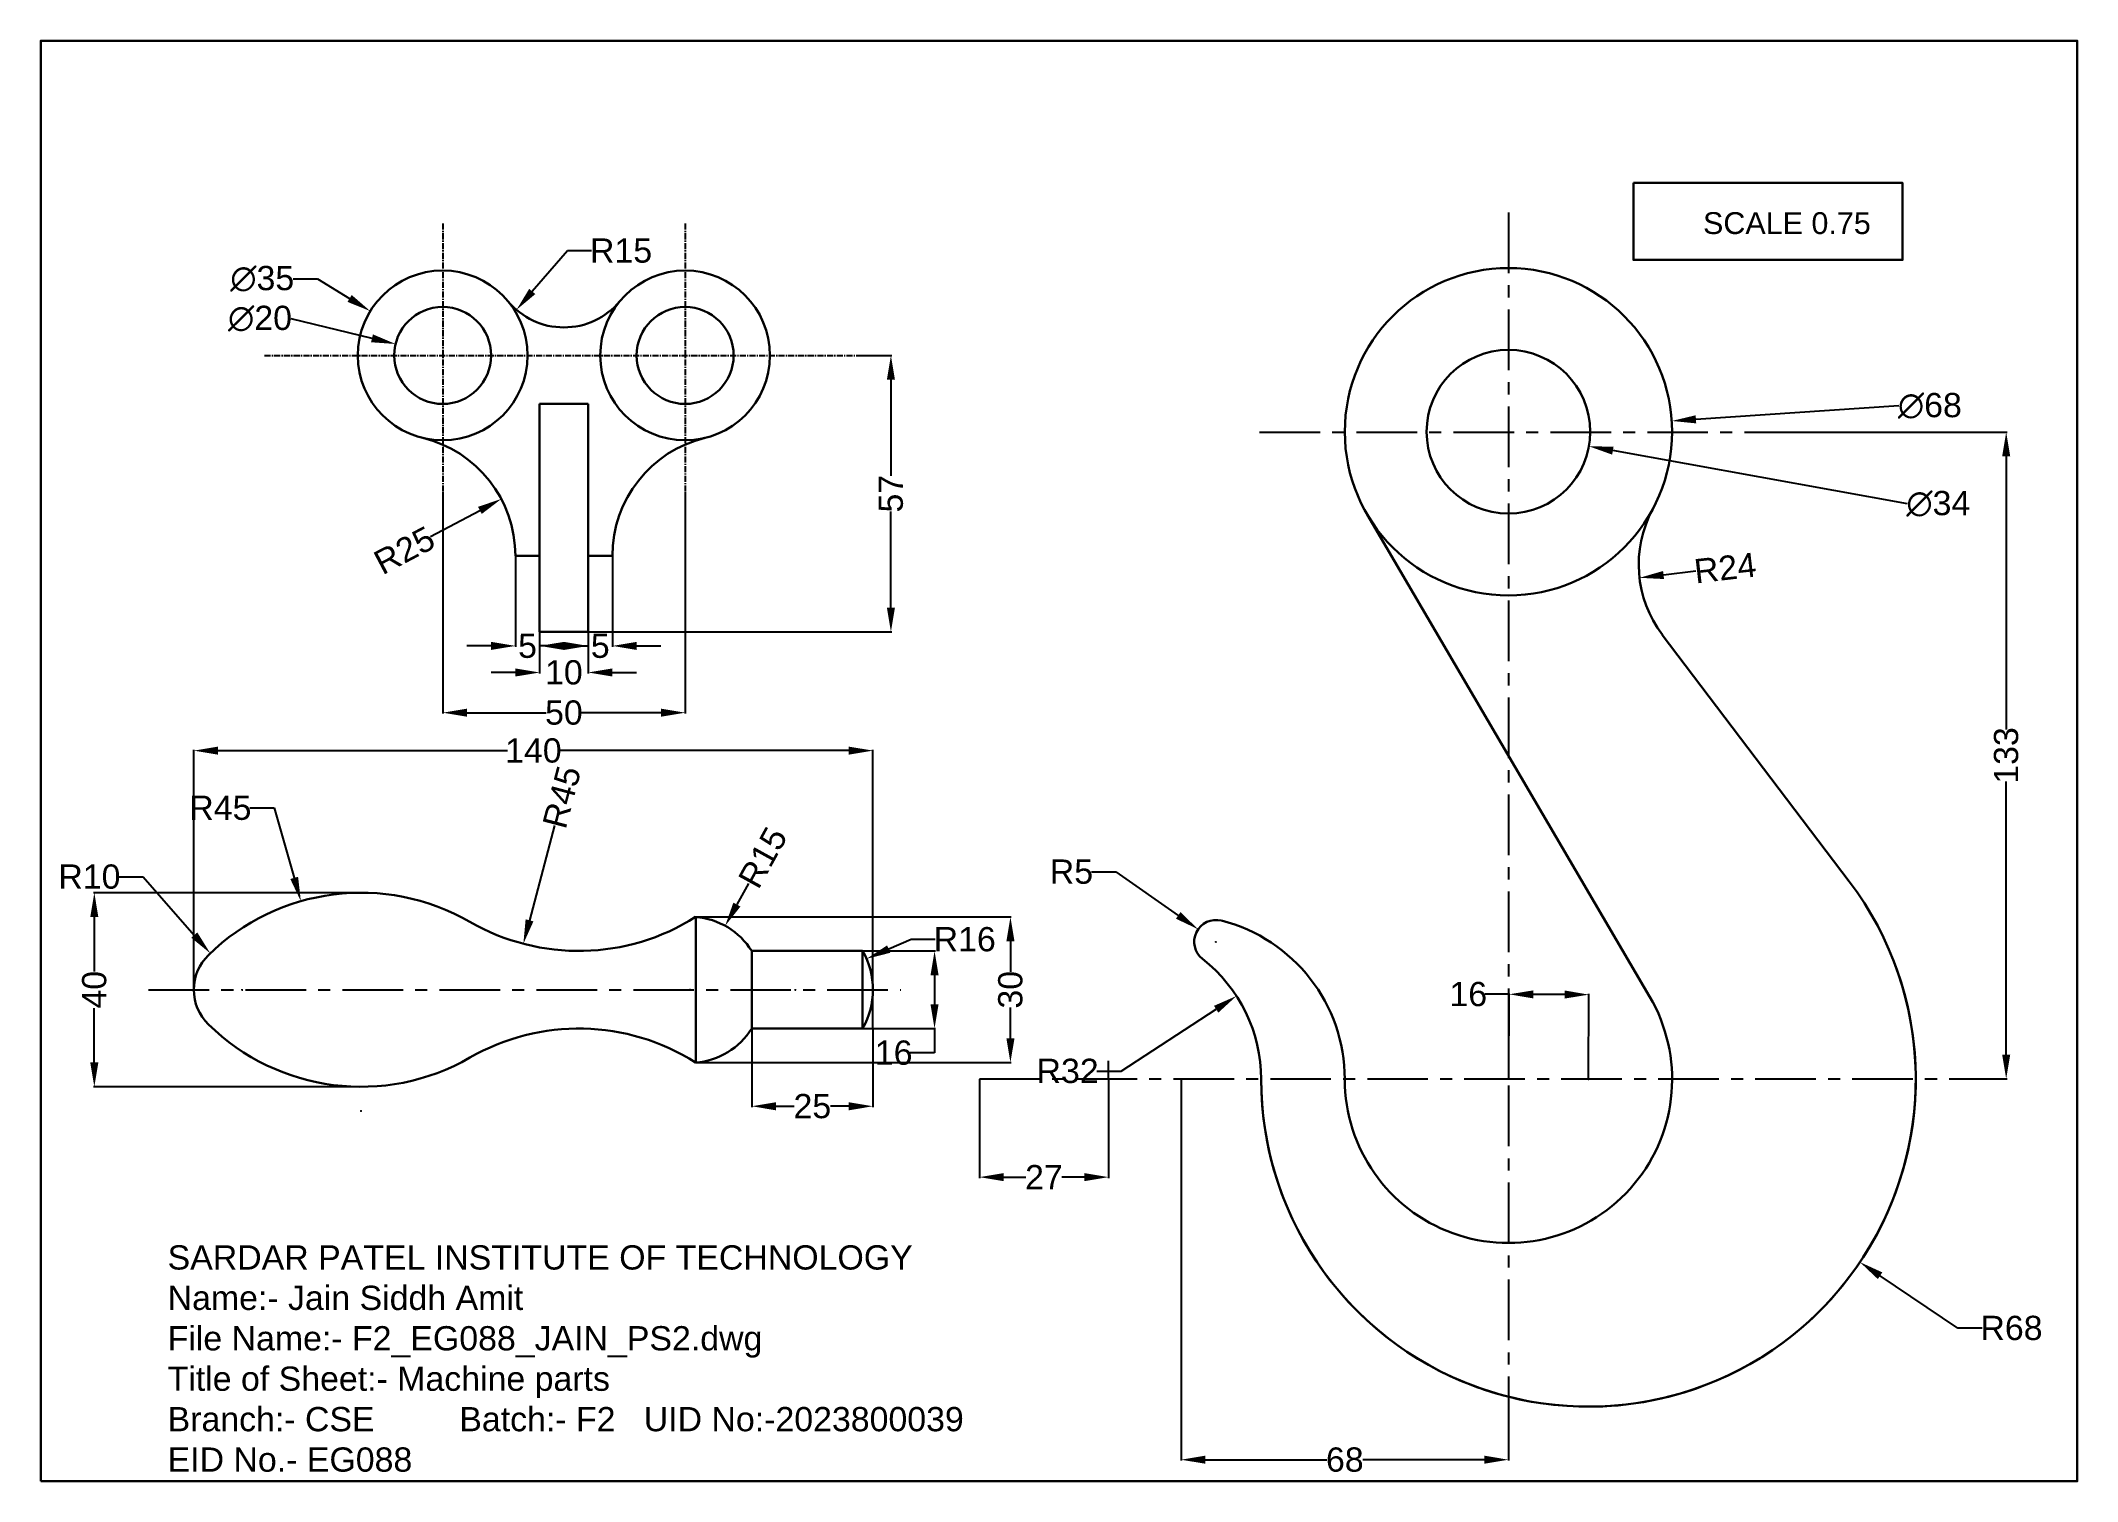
# Model space of a CAD drawing. Header units: millimetres. Extents: x 1 to 421, y 0 to 297.
import ezdxf

# ---------------------------------------------------------------- set-up
doc = ezdxf.new("R2010")
doc.units = ezdxf.units.MM
doc.header["$MEASUREMENT"] = 0
doc.header["$PDMODE"] = 35
doc.header["$PDSIZE"] = 3
doc.linetypes.add('CENTER', pattern=[2, 1.25, -0.25, 0.25, -0.25])
doc.layers.get('0').update_dxf_attribs({"lineweight": 30})
for name, color, linetype in [('CENTER', 2, 'CENTER'), ('DIMENSION', 4, 'Continuous'), ('DIMENSIONS', 4, 'Continuous'), ('Layer1', 3, 'CENTER'), ('TEXT', 7, 'Continuous')]:
    doc.layers.add(name, color=color, linetype=linetype)
doc.styles.get("Standard").update_dxf_attribs({"font": 'arial.ttf'})
doc.dimstyles.get("Standard").update_dxf_attribs({"dimtxt": 5, "dimasz": 5, "dimexe": 0.18, "dimexo": 0.0625, "dimgap": 0.09, "dimtad": 0, "dimtoh": 1, "dimdec": 0, "dimzin": 0, "dimdsep": 46, "dimtxsty": 'Standard', "dimcen": 0.09, "dimclrd": 256, "dimclre": 256, "dimadec": 0, "dimazin": 0, "dimtfac": 1, "dimtdec": 0, "dimtofl": 0, "dimtmove": 0, "dimatfit": 3, "dimfxl": 1, "dimtolj": 1, "dimtzin": 0, "dimlwd": -1, "dimarcsym": 0})

# ---------------------------------------------------------------- blocks, each defined once
blk = doc.blocks.new('*D5')
at = {"layer": 'Defpoints', "color": 0, "transparency": 16777216}
for p in [(239.2, 113.71), (242.89, 111.13)]:
    blk.add_point(p, dxfattribs=at)
at = {"layer": 'DIMENSIONS', "transparency": 16777216}
for p, q in [((217.22, 125.56), (222.22, 125.56)), ((222.22, 125.56), (235.1, 116.57))]:
    blk.add_line(p, q, dxfattribs=at)
at = {"layer": 'DIMENSIONS', "lineweight": -2, "transparency": 16777216}
for p, q in [((242.8, 111.13), (242.98, 111.13)), ((242.89, 111.04), (242.89, 111.22))]:
    blk.add_line(p, q, dxfattribs=at)
at = {"layer": 'DIMENSIONS', "transparency": 16777216}
blk.add_solid([(235.58, 117.25), (234.63, 115.89), (239.2, 113.71)], dxfattribs=at)
at = {"layer": 'DIMENSIONS', "color": 0, "transparency": 16777216, "insert": (213.08, 125.56), "char_height": 5, "attachment_point": 5}
blk.add_mtext('\\A1;R5', dxfattribs=at)
blk = doc.blocks.new('*D6')
at = {"layer": 'Defpoints', "color": 0, "transparency": 16777216}
for p in [(247.12, 99.95), (220.71, 82.78)]:
    blk.add_point(p, dxfattribs=at)
at = {"layer": 'DIMENSIONS', "transparency": 16777216}
for p, q in [((223.33, 84.48), (242.93, 97.22)), ((218.33, 84.48), (223.33, 84.48))]:
    blk.add_line(p, q, dxfattribs=at)
blk.add_solid([(242.48, 97.92), (243.38, 96.52), (247.12, 99.95)], dxfattribs=at)
at = {"layer": 'DIMENSIONS', "color": 0, "transparency": 16777216, "insert": (212.29, 84.48), "char_height": 5, "attachment_point": 5}
blk.add_mtext('\\A1;R32', dxfattribs=at)
blk = doc.blocks.new('*D7')
at = {"layer": 'Defpoints', "color": 0, "transparency": 16777216}
for p in [(336.89, 218.51), (269.54, 214.05)]:
    blk.add_point(p, dxfattribs=at)
at = {"layer": 'DIMENSIONS', "transparency": 16777216}
blk.add_line((383.72, 221.62), (341.88, 218.84), dxfattribs=at)
at = {"layer": 'DIMENSIONS', "lineweight": -2, "transparency": 16777216}
for p, q in [((303.12, 216.28), (303.3, 216.28)), ((303.21, 216.19), (303.21, 216.37))]:
    blk.add_line(p, q, dxfattribs=at)
at = {"layer": 'DIMENSIONS', "transparency": 16777216}
blk.add_solid([(341.82, 219.68), (341.93, 218.01), (336.89, 218.51)], dxfattribs=at)
at = {"layer": 'DIMENSIONS', "color": 0, "transparency": 16777216, "insert": (390.12, 221.62), "char_height": 5, "attachment_point": 5}
blk.add_mtext('\\A1;∅68', dxfattribs=at)
blk = doc.blocks.new('*D8')
at = {"layer": 'Defpoints', "color": 0, "transparency": 16777216}
for p in [(286.61, 219.28), (319.82, 213.28)]:
    blk.add_point(p, dxfattribs=at)
at = {"layer": 'DIMENSIONS', "lineweight": -2, "transparency": 16777216}
for p, q in [((303.12, 216.28), (303.3, 216.28)), ((303.21, 216.19), (303.21, 216.37))]:
    blk.add_line(p, q, dxfattribs=at)
at = {"layer": 'DIMENSIONS', "transparency": 16777216}
blk.add_line((385.48, 201.42), (324.74, 212.39), dxfattribs=at)
blk.add_solid([(324.89, 213.21), (324.59, 211.57), (319.82, 213.28)], dxfattribs=at)
at = {"layer": 'DIMENSIONS', "color": 0, "transparency": 16777216, "insert": (391.86, 201.42), "char_height": 5, "attachment_point": 5}
blk.add_mtext('\\A1;∅34', dxfattribs=at)
blk = doc.blocks.new('*D9')
at = {"layer": 'Defpoints', "color": 0, "transparency": 16777216}
for p in [(330.23, 186.17), (354.07, 188.92)]:
    blk.add_point(p, dxfattribs=at)
at = {"layer": 'DIMENSIONS', "transparency": 16777216}
blk.add_line((341.88, 187.52), (335.19, 186.74), dxfattribs=at)
blk.add_solid([(335.1, 187.57), (335.29, 185.92), (330.23, 186.17)], dxfattribs=at)
at = {"layer": 'DIMENSIONS', "color": 0, "transparency": 16777216, "insert": (347.9, 188.21), "char_height": 5, "attachment_point": 5, "rotation": 6.5734}
blk.add_mtext('\\A1;R24', dxfattribs=at)
blk = doc.blocks.new('*D10')
at = {"layer": 'Defpoints', "color": 0, "transparency": 16777216}
for p in [(235.71, 82.87), (303.21, 13.99), (235.71, 4.34)]:
    blk.add_point(p, dxfattribs=at)
at = {"layer": 'DIMENSIONS', "lineweight": -2, "transparency": 16777216}
for p, q in [((235.71, 82.81), (235.71, 4.16)), ((303.21, 13.92), (303.21, 4.16))]:
    blk.add_line(p, q, dxfattribs=at)
at = {"layer": 'DIMENSIONS', "transparency": 16777216}
for p, q in [((240.71, 4.34), (265.77, 4.34)), ((298.21, 4.34), (273.15, 4.34))]:
    blk.add_line(p, q, dxfattribs=at)
for points in [[(240.71, 5.18), (240.71, 3.51), (235.71, 4.34)], [(298.21, 5.18), (298.21, 3.51), (303.21, 4.34)]]:
    blk.add_solid(points, dxfattribs=at)
at = {"layer": 'DIMENSIONS', "color": 0, "transparency": 16777216, "insert": (269.46, 4.34), "char_height": 5, "attachment_point": 5}
blk.add_mtext('\\A1;68', dxfattribs=at)
blk = doc.blocks.new('*D11')
at = {"layer": 'Defpoints', "color": 0, "transparency": 16777216}
for p in [(353.96, 216.21), (405.86, 216.21), (394.7, 82.87)]:
    blk.add_point(p, dxfattribs=at)
at = {"layer": 'DIMENSIONS', "lineweight": -2, "transparency": 16777216}
for p, q in [((354.02, 216.21), (406.04, 216.21)), ((394.77, 82.87), (406.04, 82.87))]:
    blk.add_line(p, q, dxfattribs=at)
at = {"layer": 'DIMENSIONS', "transparency": 16777216}
for p, q in [((405.86, 211.21), (405.86, 154.92)), ((405.86, 87.87), (405.86, 144.16))]:
    blk.add_line(p, q, dxfattribs=at)
for points in [[(405.03, 211.21), (406.69, 211.21), (405.86, 216.21)], [(405.03, 87.87), (406.69, 87.87), (405.86, 82.87)]]:
    blk.add_solid(points, dxfattribs=at)
at = {"layer": 'DIMENSIONS', "color": 0, "transparency": 16777216, "insert": (405.86, 149.54), "char_height": 5, "attachment_point": 5, "rotation": 90}
blk.add_mtext('\\A1;133', dxfattribs=at)
blk = doc.blocks.new('*D1')
at = {"layer": 'Defpoints', "color": 0, "transparency": 16777216}
for p in [(303.35, 100.3), (303.28, 82.78), (319.71, 82.71)]:
    blk.add_point(p, dxfattribs=at)
at = {"layer": 'DIMENSIONS', "transparency": 16777216}
for p, q in [((303.35, 100.3), (298.35, 100.32)), ((314.78, 100.25), (308.35, 100.28))]:
    blk.add_line(p, q, dxfattribs=at)
at = {"layer": 'DIMENSIONS', "lineweight": -2, "transparency": 16777216}
for p, q in [((303.28, 82.84), (303.35, 100.48)), ((319.71, 82.77), (319.78, 100.41))]:
    blk.add_line(p, q, dxfattribs=at)
at = {"layer": 'DIMENSIONS', "transparency": 16777216}
for points in [[(308.35, 101.11), (308.35, 99.45), (303.35, 100.3)], [(314.79, 101.09), (314.78, 99.42), (319.78, 100.23)]]:
    blk.add_solid(points, dxfattribs=at)
at = {"layer": 'DIMENSIONS', "color": 0, "transparency": 16777216, "insert": (294.92, 100.32), "char_height": 5, "attachment_point": 5}
blk.add_mtext('\\A1;16', dxfattribs=at)
blk = doc.blocks.new('*D12')
at = {"layer": 'Defpoints', "color": 0, "transparency": 16777216}
for p in [(194.11, 82.87), (220.71, 82.87), (194.11, 62.6)]:
    blk.add_point(p, dxfattribs=at)
at = {"layer": 'DIMENSION', "lineweight": -2, "transparency": 16777216}
for p, q in [((194.11, 82.81), (194.11, 62.42)), ((220.71, 82.81), (220.71, 62.42))]:
    blk.add_line(p, q, dxfattribs=at)
at = {"layer": 'DIMENSION', "transparency": 16777216}
for p, q in [((199.11, 62.6), (203.7, 62.6)), ((215.71, 62.6), (211.13, 62.6))]:
    blk.add_line(p, q, dxfattribs=at)
for points in [[(199.11, 63.44), (199.11, 61.77), (194.11, 62.6)], [(215.71, 63.44), (215.71, 61.77), (220.71, 62.6)]]:
    blk.add_solid(points, dxfattribs=at)
at = {"layer": 'DIMENSION', "color": 0, "transparency": 16777216, "insert": (207.41, 62.6), "char_height": 5, "attachment_point": 5}
blk.add_mtext('\\A1;27', dxfattribs=at)
blk = doc.blocks.new('*D13')
at = {"layer": 'Defpoints', "color": 0, "transparency": 16777216}
for p in [(319.71, 82.78), (375.7, 45.07)]:
    blk.add_point(p, dxfattribs=at)
at = {"layer": 'DIMENSION', "lineweight": -2, "transparency": 16777216}
for p, q in [((319.62, 82.78), (319.8, 82.78)), ((319.71, 82.69), (319.71, 82.87))]:
    blk.add_line(p, q, dxfattribs=at)
at = {"layer": 'DIMENSION', "transparency": 16777216}
for p, q in [((395.88, 31.48), (379.85, 42.28)), ((400.88, 31.48), (395.88, 31.48))]:
    blk.add_line(p, q, dxfattribs=at)
blk.add_solid([(380.31, 42.97), (379.38, 41.59), (375.7, 45.07)], dxfattribs=at)
at = {"layer": 'DIMENSION', "color": 0, "transparency": 16777216, "insert": (406.95, 31.48), "char_height": 5, "attachment_point": 5}
blk.add_mtext('\\A1;R68', dxfattribs=at)
blk = doc.blocks.new('*D14')
at = {"layer": 'Defpoints', "color": 0, "transparency": 16777216}
for p in [(54.17, 119.49), (66.58, 76.24)]:
    blk.add_point(p, dxfattribs=at)
at = {"layer": 'DIMENSION', "transparency": 16777216}
for p, q in [((43.64, 138.73), (48.64, 138.73)), ((48.64, 138.73), (52.79, 124.3))]:
    blk.add_line(p, q, dxfattribs=at)
at = {"layer": 'DIMENSION', "lineweight": -2, "transparency": 16777216}
for p, q in [((66.49, 76.24), (66.67, 76.24)), ((66.58, 76.15), (66.58, 76.33))]:
    blk.add_line(p, q, dxfattribs=at)
at = {"layer": 'DIMENSION', "transparency": 16777216}
blk.add_solid([(53.59, 124.53), (51.99, 124.07), (54.17, 119.49)], dxfattribs=at)
at = {"layer": 'DIMENSION', "color": 0, "transparency": 16777216, "insert": (37.56, 138.73), "char_height": 5, "attachment_point": 5}
blk.add_mtext('\\A1;R45', dxfattribs=at)
blk = doc.blocks.new('*D15')
at = {"layer": 'Defpoints', "color": 0, "transparency": 16777216}
for p in [(66.58, 121.24), (11.57, 81.24), (66.58, 81.24)]:
    blk.add_point(p, dxfattribs=at)
at = {"layer": 'DIMENSION', "lineweight": -2, "transparency": 16777216}
for p, q in [((66.52, 121.24), (11.39, 121.24)), ((66.52, 81.24), (11.39, 81.24))]:
    blk.add_line(p, q, dxfattribs=at)
at = {"layer": 'DIMENSION', "transparency": 16777216}
for p, q in [((11.57, 116.24), (11.57, 105)), ((11.57, 86.24), (11.57, 97.47))]:
    blk.add_line(p, q, dxfattribs=at)
for points in [[(10.73, 116.24), (12.4, 116.24), (11.57, 121.24)], [(10.73, 86.24), (12.4, 86.24), (11.57, 81.24)]]:
    blk.add_solid(points, dxfattribs=at)
at = {"layer": 'DIMENSION', "color": 0, "transparency": 16777216, "insert": (11.57, 101.24), "char_height": 5, "attachment_point": 5, "rotation": 90}
blk.add_mtext('\\A1;40', dxfattribs=at)
blk = doc.blocks.new('*D16')
at = {"layer": 'Defpoints', "color": 0, "transparency": 16777216}
for p in [(111.48, 154.24), (100.05, 110.71)]:
    blk.add_point(p, dxfattribs=at)
at = {"layer": 'DIMENSION', "transparency": 16777216}
blk.add_line((106.45, 135.07), (101.32, 115.55), dxfattribs=at)
blk.add_solid([(100.52, 115.76), (102.13, 115.34), (100.05, 110.71)], dxfattribs=at)
at = {"layer": 'DIMENSION', "color": 0, "transparency": 16777216, "insert": (107.99, 140.95), "char_height": 5, "attachment_point": 5, "rotation": 75.2898}
blk.add_mtext('\\A1;R45', dxfattribs=at)
blk = doc.blocks.new('*D17')
at = {"layer": 'Defpoints', "color": 0, "transparency": 16777216}
for p in [(170.82, 107.62), (156.15, 101.24)]:
    blk.add_point(p, dxfattribs=at)
at = {"layer": 'DIMENSION', "transparency": 16777216}
for p, q in [((180.01, 111.63), (175.4, 109.62)), ((185.01, 111.63), (180.01, 111.63))]:
    blk.add_line(p, q, dxfattribs=at)
at = {"layer": 'DIMENSION', "lineweight": -2, "transparency": 16777216}
for p, q in [((156.06, 101.24), (156.24, 101.24)), ((156.15, 101.15), (156.15, 101.33))]:
    blk.add_line(p, q, dxfattribs=at)
at = {"layer": 'DIMENSION', "transparency": 16777216}
blk.add_solid([(175.07, 110.38), (175.73, 108.86), (170.82, 107.62)], dxfattribs=at)
at = {"layer": 'DIMENSION', "color": 0, "transparency": 16777216, "insert": (191.07, 111.63), "char_height": 5, "attachment_point": 5}
blk.add_mtext('\\A1;R16', dxfattribs=at)
blk = doc.blocks.new('*D18')
at = {"layer": 'Defpoints', "color": 0, "transparency": 16777216}
for p in [(170, 109.24), (170, 93.24), (184.85, 93.24)]:
    blk.add_point(p, dxfattribs=at)
at = {"layer": 'DIMENSION', "lineweight": -2, "transparency": 16777216}
for p, q in [((170.07, 109.24), (185.03, 109.24)), ((170.07, 93.24), (185.03, 93.24))]:
    blk.add_line(p, q, dxfattribs=at)
at = {"layer": 'DIMENSION', "transparency": 16777216}
for p, q in [((184.85, 104.24), (184.85, 98.24)), ((184.85, 93.24), (184.85, 88.24)), ((184.85, 88.24), (179.85, 88.24))]:
    blk.add_line(p, q, dxfattribs=at)
for points in [[(184.02, 104.24), (185.68, 104.24), (184.85, 109.24)], [(184.02, 98.24), (185.68, 98.24), (184.85, 93.24)]]:
    blk.add_solid(points, dxfattribs=at)
at = {"layer": 'DIMENSION', "color": 0, "transparency": 16777216, "insert": (176.42, 88.24), "char_height": 5, "attachment_point": 5}
blk.add_mtext('\\A1;16', dxfattribs=at)
blk = doc.blocks.new('*D19')
at = {"layer": 'Defpoints', "color": 0, "transparency": 16777216}
for p in [(135.59, 116.24), (135.59, 86.24), (200.5, 86.24)]:
    blk.add_point(p, dxfattribs=at)
at = {"layer": 'DIMENSION', "lineweight": -2, "transparency": 16777216}
for p, q in [((135.65, 116.24), (200.68, 116.24)), ((135.65, 86.24), (200.68, 86.24))]:
    blk.add_line(p, q, dxfattribs=at)
at = {"layer": 'DIMENSION', "transparency": 16777216}
for p, q in [((200.5, 111.24), (200.5, 104.9)), ((200.5, 91.24), (200.5, 97.58))]:
    blk.add_line(p, q, dxfattribs=at)
for points in [[(199.67, 111.24), (201.34, 111.24), (200.5, 116.24)], [(199.67, 91.24), (201.34, 91.24), (200.5, 86.24)]]:
    blk.add_solid(points, dxfattribs=at)
at = {"layer": 'DIMENSION', "color": 0, "transparency": 16777216, "insert": (200.5, 101.24), "char_height": 5, "attachment_point": 5, "rotation": 90}
blk.add_mtext('\\A1;30', dxfattribs=at)
blk = doc.blocks.new('*D20')
at = {"layer": 'Defpoints', "color": 0, "transparency": 16777216}
for p in [(141.67, 114.42), (134.43, 101.28)]:
    blk.add_point(p, dxfattribs=at)
at = {"layer": 'DIMENSION', "transparency": 16777216}
blk.add_line((146.5, 123.17), (144.09, 118.8), dxfattribs=at)
at = {"layer": 'DIMENSION', "lineweight": -2, "transparency": 16777216}
for p, q in [((134.34, 101.28), (134.52, 101.28)), ((134.43, 101.19), (134.43, 101.37))]:
    blk.add_line(p, q, dxfattribs=at)
at = {"layer": 'DIMENSION', "transparency": 16777216}
blk.add_solid([(143.36, 119.2), (144.82, 118.39), (141.67, 114.42)], dxfattribs=at)
at = {"layer": 'DIMENSION', "color": 0, "transparency": 16777216, "insert": (149.44, 128.5), "char_height": 5, "attachment_point": 5, "rotation": 61.121}
blk.add_mtext('\\A1;R15', dxfattribs=at)
blk = doc.blocks.new('*D21')
at = {"layer": 'Defpoints', "color": 0, "transparency": 16777216}
for p in [(172.15, 150.54), (32.09, 101.24), (172.15, 101.24)]:
    blk.add_point(p, dxfattribs=at)
at = {"layer": 'DIMENSION', "lineweight": -2, "transparency": 16777216}
for p, q in [((32.09, 101.3), (32.09, 150.72)), ((172.15, 101.3), (172.15, 150.72))]:
    blk.add_line(p, q, dxfattribs=at)
at = {"layer": 'DIMENSION', "transparency": 16777216}
for p, q in [((37.09, 150.54), (96.75, 150.54)), ((167.15, 150.54), (107.49, 150.54))]:
    blk.add_line(p, q, dxfattribs=at)
for points in [[(37.09, 151.37), (37.09, 149.71), (32.09, 150.54)], [(167.15, 151.37), (167.15, 149.71), (172.15, 150.54)]]:
    blk.add_solid(points, dxfattribs=at)
at = {"layer": 'DIMENSION', "color": 0, "transparency": 16777216, "insert": (102.12, 150.54), "char_height": 5, "attachment_point": 5}
blk.add_mtext('\\A1;140', dxfattribs=at)
blk = doc.blocks.new('*D22')
at = {"layer": 'Defpoints', "color": 0, "transparency": 16777216}
for p in [(147.15, 93.24), (172.15, 93.24), (172.15, 77.22)]:
    blk.add_point(p, dxfattribs=at)
at = {"layer": 'DIMENSION', "lineweight": -2, "transparency": 16777216}
for p, q in [((147.15, 93.18), (147.15, 77.04)), ((172.15, 93.18), (172.15, 77.04))]:
    blk.add_line(p, q, dxfattribs=at)
at = {"layer": 'DIMENSION', "transparency": 16777216}
for p, q in [((152.15, 77.22), (155.91, 77.22)), ((167.15, 77.22), (163.38, 77.22))]:
    blk.add_line(p, q, dxfattribs=at)
for points in [[(152.15, 78.05), (152.15, 76.38), (147.15, 77.22)], [(167.15, 78.05), (167.15, 76.38), (172.15, 77.22)]]:
    blk.add_solid(points, dxfattribs=at)
at = {"layer": 'DIMENSION', "color": 0, "transparency": 16777216, "insert": (159.65, 77.22), "char_height": 5, "attachment_point": 5}
blk.add_mtext('\\A1;25', dxfattribs=at)
blk = doc.blocks.new('*D24')
at = {"layer": 'Defpoints', "color": 0, "transparency": 16777216}
for p in [(35.49, 108.75), (42.09, 101.24)]:
    blk.add_point(p, dxfattribs=at)
at = {"layer": 'DIMENSION', "transparency": 16777216}
for p, q in [((16.61, 124.54), (21.61, 124.54)), ((21.61, 124.54), (32.19, 112.51))]:
    blk.add_line(p, q, dxfattribs=at)
at = {"layer": 'DIMENSION', "lineweight": -2, "transparency": 16777216}
for p, q in [((42, 101.24), (42.18, 101.24)), ((42.09, 101.15), (42.09, 101.33))]:
    blk.add_line(p, q, dxfattribs=at)
blk.add_arc((42.09, 101.24), 10, 130.2706, 134.0572, dxfattribs=at)
at = {"layer": 'DIMENSION', "transparency": 16777216}
blk.add_solid([(32.81, 113.06), (31.56, 111.96), (35.49, 108.75)], dxfattribs=at)
at = {"layer": 'DIMENSION', "color": 0, "transparency": 16777216, "insert": (10.56, 124.54), "char_height": 5, "attachment_point": 5}
blk.add_mtext('\\A1;R10', dxfattribs=at)
blk = doc.blocks.new('*D26')
at = {"layer": 'Defpoints', "color": 0, "transparency": 16777216}
for p in [(68.48, 241.16), (98.34, 222.89)]:
    blk.add_point(p, dxfattribs=at)
at = {"layer": 'DIMENSION', "transparency": 16777216}
for p, q in [((52.61, 247.81), (57.61, 247.81)), ((57.61, 247.81), (64.22, 243.77))]:
    blk.add_line(p, q, dxfattribs=at)
at = {"layer": 'DIMENSION', "lineweight": -2, "transparency": 16777216}
for p, q in [((83.32, 232.02), (83.5, 232.02)), ((83.41, 231.93), (83.41, 232.11))]:
    blk.add_line(p, q, dxfattribs=at)
at = {"layer": 'DIMENSION', "transparency": 16777216}
blk.add_solid([(64.65, 244.48), (63.78, 243.06), (68.48, 241.16)], dxfattribs=at)
at = {"layer": 'DIMENSION', "color": 0, "transparency": 16777216, "insert": (46.2, 247.81), "char_height": 5, "attachment_point": 5}
blk.add_mtext('\\A1;∅35', dxfattribs=at)
blk = doc.blocks.new('*D27')
at = {"layer": 'Defpoints', "color": 0, "transparency": 16777216}
for p in [(73.69, 234.38), (93.13, 229.67)]:
    blk.add_point(p, dxfattribs=at)
at = {"layer": 'DIMENSION', "transparency": 16777216}
blk.add_line((52.13, 239.6), (68.83, 235.55), dxfattribs=at)
at = {"layer": 'DIMENSION', "lineweight": -2, "transparency": 16777216}
for p, q in [((83.32, 232.02), (83.5, 232.02)), ((83.41, 231.93), (83.41, 232.11))]:
    blk.add_line(p, q, dxfattribs=at)
at = {"layer": 'DIMENSION', "transparency": 16777216}
blk.add_solid([(69.03, 236.36), (68.63, 234.74), (73.69, 234.38)], dxfattribs=at)
at = {"layer": 'DIMENSION', "color": 0, "transparency": 16777216, "insert": (45.74, 239.6), "char_height": 5, "attachment_point": 5}
blk.add_mtext('\\A1;∅20', dxfattribs=at)
blk = doc.blocks.new('*D28')
at = {"layer": 'Defpoints', "color": 0, "transparency": 16777216}
for p in [(108.41, 252.79), (98.63, 241.42)]:
    blk.add_point(p, dxfattribs=at)
at = {"layer": 'DIMENSION', "transparency": 16777216}
for p, q in [((109.12, 253.61), (101.89, 245.21)), ((114.12, 253.61), (109.12, 253.61))]:
    blk.add_line(p, q, dxfattribs=at)
blk.add_solid([(101.26, 245.75), (102.52, 244.67), (98.63, 241.42)], dxfattribs=at)
at = {"layer": 'DIMENSION', "color": 0, "transparency": 16777216, "insert": (120.2, 253.61), "char_height": 5, "attachment_point": 5}
blk.add_mtext('\\A1;R15', dxfattribs=at)
blk = doc.blocks.new('*D29')
at = {"layer": 'Defpoints', "color": 0, "transparency": 16777216}
for p in [(169.19, 232.02), (113.41, 175.02), (175.85, 175.02)]:
    blk.add_point(p, dxfattribs=at)
at = {"layer": 'DIMENSION', "lineweight": -2, "transparency": 16777216}
for p, q in [((169.25, 232.02), (176.03, 232.02)), ((113.47, 175.02), (176.03, 175.02))]:
    blk.add_line(p, q, dxfattribs=at)
at = {"layer": 'DIMENSION', "transparency": 16777216}
for p, q in [((175.85, 227.02), (175.85, 207.19)), ((175.85, 180.02), (175.85, 199.85))]:
    blk.add_line(p, q, dxfattribs=at)
for points in [[(175.02, 227.02), (176.69, 227.02), (175.85, 232.02)], [(175.02, 180.02), (176.69, 180.02), (175.85, 175.02)]]:
    blk.add_solid(points, dxfattribs=at)
at = {"layer": 'DIMENSION', "color": 0, "transparency": 16777216, "insert": (175.85, 203.52), "char_height": 5, "attachment_point": 5, "rotation": 90}
blk.add_mtext('\\A1;57', dxfattribs=at)
blk = doc.blocks.new('*D30')
at = {"layer": 'Defpoints', "color": 0, "transparency": 16777216}
for p in [(95.5, 202.42), (73.41, 190.72)]:
    blk.add_point(p, dxfattribs=at)
at = {"layer": 'DIMENSION', "transparency": 16777216}
blk.add_line((80.89, 194.68), (91.08, 200.08), dxfattribs=at)
blk.add_solid([(90.69, 200.81), (91.47, 199.34), (95.5, 202.42)], dxfattribs=at)
at = {"layer": 'DIMENSION', "color": 0, "transparency": 16777216, "insert": (75.51, 191.83), "char_height": 5, "attachment_point": 5, "rotation": 27.9092}
blk.add_mtext('\\A1;R25', dxfattribs=at)
blk = doc.blocks.new('*D31')
at = {"layer": 'Defpoints', "color": 0, "transparency": 16777216}
for p in [(83.41, 203.91), (133.41, 203.91), (83.41, 158.36)]:
    blk.add_point(p, dxfattribs=at)
at = {"layer": 'DIMENSION', "lineweight": -2, "transparency": 16777216}
for p, q in [((83.41, 203.85), (83.41, 158.18)), ((133.41, 203.85), (133.41, 158.18))]:
    blk.add_line(p, q, dxfattribs=at)
at = {"layer": 'DIMENSION', "transparency": 16777216}
for p, q in [((88.41, 158.36), (104.75, 158.36)), ((128.41, 158.36), (112.07, 158.36))]:
    blk.add_line(p, q, dxfattribs=at)
for points in [[(88.41, 159.19), (88.41, 157.53), (83.41, 158.36)], [(128.41, 159.19), (128.41, 157.53), (133.41, 158.36)]]:
    blk.add_solid(points, dxfattribs=at)
at = {"layer": 'DIMENSION', "color": 0, "transparency": 16777216, "insert": (108.41, 158.36), "char_height": 5, "attachment_point": 5}
blk.add_mtext('\\A1;50', dxfattribs=at)
blk = doc.blocks.new('*D32')
at = {"layer": 'Defpoints', "color": 0, "transparency": 16777216}
for p in [(118.41, 190.72), (113.41, 175.02), (113.41, 172.13)]:
    blk.add_point(p, dxfattribs=at)
at = {"layer": 'DIMENSION', "lineweight": -2, "transparency": 16777216}
for p, q in [((118.41, 190.65), (118.41, 171.95)), ((113.41, 174.96), (113.41, 171.95))]:
    blk.add_line(p, q, dxfattribs=at)
at = {"layer": 'DIMENSION', "transparency": 16777216}
for p, q in [((108.41, 172.13), (103.41, 172.13)), ((123.41, 172.13), (128.41, 172.13))]:
    blk.add_line(p, q, dxfattribs=at)
for points in [[(108.41, 172.96), (108.41, 171.3), (113.41, 172.13)], [(123.41, 172.96), (123.41, 171.3), (118.41, 172.13)]]:
    blk.add_solid(points, dxfattribs=at)
at = {"layer": 'DIMENSION', "color": 0, "transparency": 16777216, "insert": (115.91, 172.13), "char_height": 5, "attachment_point": 5}
blk.add_mtext('\\A1;5', dxfattribs=at)
blk = doc.blocks.new('*D33')
at = {"layer": 'Defpoints', "color": 0, "transparency": 16777216}
for p in [(98.41, 190.72), (103.41, 175.02), (98.41, 172.13)]:
    blk.add_point(p, dxfattribs=at)
at = {"layer": 'DIMENSION', "lineweight": -2, "transparency": 16777216}
for p, q in [((98.41, 190.65), (98.41, 171.95)), ((103.41, 174.96), (103.41, 171.95))]:
    blk.add_line(p, q, dxfattribs=at)
at = {"layer": 'DIMENSION', "transparency": 16777216}
for p, q in [((93.41, 172.13), (88.41, 172.13)), ((108.41, 172.13), (113.41, 172.13))]:
    blk.add_line(p, q, dxfattribs=at)
for points in [[(93.41, 172.96), (93.41, 171.3), (98.41, 172.13)], [(108.41, 172.96), (108.41, 171.3), (103.41, 172.13)]]:
    blk.add_solid(points, dxfattribs=at)
at = {"layer": 'DIMENSION', "color": 0, "transparency": 16777216, "insert": (100.91, 172.13), "char_height": 5, "attachment_point": 5}
blk.add_mtext('\\A1;5', dxfattribs=at)
blk = doc.blocks.new('*D34')
at = {"layer": 'Defpoints', "color": 0, "transparency": 16777216}
for p in [(103.41, 175.02), (113.41, 175.02), (103.41, 166.65)]:
    blk.add_point(p, dxfattribs=at)
at = {"layer": 'DIMENSION', "lineweight": -2, "transparency": 16777216}
for p, q in [((103.41, 174.96), (103.41, 166.47)), ((113.41, 174.96), (113.41, 166.47))]:
    blk.add_line(p, q, dxfattribs=at)
at = {"layer": 'DIMENSION', "transparency": 16777216}
for p, q in [((98.41, 166.65), (93.41, 166.65)), ((118.41, 166.65), (123.41, 166.65))]:
    blk.add_line(p, q, dxfattribs=at)
for points in [[(98.41, 167.48), (98.41, 165.82), (103.41, 166.65)], [(118.41, 167.48), (118.41, 165.82), (113.41, 166.65)]]:
    blk.add_solid(points, dxfattribs=at)
at = {"layer": 'DIMENSION', "color": 0, "transparency": 16777216, "insert": (108.41, 166.65), "char_height": 5, "attachment_point": 5}
blk.add_mtext('\\A1;10', dxfattribs=at)

msp = doc.modelspace()

# ---------------------------------------------------------------- linework, layer by layer
for p, q in [((113.41, 222.02), (103.41, 222.02)), ((103.41, 222.02), (103.41, 175.02)), ((113.41, 175.02), (113.41, 222.02)), ((332.33, 99.84), (274.09, 199.21)), ((98.41, 190.72), (103.41, 190.72)), ((118.41, 190.72), (113.41, 190.72)), ((108.41, 175.02), (103.41, 175.02)), ((113.41, 175.02), (108.41, 175.02)), ((373.5, 123.56), (334.94, 174.42)), ((135.59, 116.24), (135.59, 86.24)), ((147.15, 100.89), (147.15, 109.24)), ((147.15, 109.24), (170, 109.24)), ((170, 109.24), (170, 93.24)), ((147.15, 100.89), (147.15, 93.24)), ((147.15, 93.24), (170, 93.24))]:
    msp.add_line(p, q)
for points in [[(0.52, -0.1), (420.52, -0.1), (420.52, 296.9), (0.52, 296.9)], [(328.97, 267.6), (384.49, 267.6), (384.49, 251.71), (328.97, 251.71)]]:
    msp.add_lwpolyline(points, close=True)
for centre, radius in [((83.41, 232.02), 17.5), ((133.41, 232.02), 17.5), ((303.21, 216.28), 33.75), ((83.41, 232.02), 10), ((133.41, 232.02), 10), ((303.21, 216.28), 16.88)]:
    msp.add_circle(centre, radius)
for centre, radius, start, end in [((108.41, 252.79), 15, 219.7151, 320.2849), ((73.41, 190.72), 25, 0, 76.391), ((143.41, 190.72), 25, 103.609, 180), ((354.07, 188.92), 24, 151.721, 217.1649), ((319.71, 82.78), 67.5, 180, 37.1649), ((66.58, 76.24), 45, 60.0736, 134.4153), ((111.48, 154.24), 45, 240.0736, 302.3875), ((134.43, 101.28), 15, 32.0299, 85.5823), ((242.89, 111.13), 4.5, 75.7879, 231.9648), ((235.71, 82.78), 33.75, 0, 75.7879), ((156.15, 101.24), 16, 330, 30), ((42.09, 101.24), 10, 134.4153, 225.5847), ((220.71, 82.78), 31.5, 0, 51.9648), ((319.71, 82.78), 67.5, 180, 21.5765), ((303.21, 82.78), 33.75, 180, 30.3724), ((66.58, 126.24), 45, 225.5847, 299.9264), ((111.48, 48.24), 45, 57.6125, 119.9264), ((134.43, 101.19), 15, 274.4177, 327.9701)]:
    msp.add_arc(centre, radius, start, end)
at = {"layer": 'CENTER'}
for p, q in [((83.41, 259.2), (83.41, 203.91)), ((133.41, 259.2), (133.41, 203.91)), ((46.68, 232.02), (169.19, 232.02)), ((83.41, 214.52), (83.41, 213.63))]:
    msp.add_line(p, q, dxfattribs=at)
at = {"layer": 'CENTER', "ltscale": 10}
msp.add_line((22.74, 101.24), (177.91, 101.24), dxfattribs=at)
at = {"layer": 'DIMENSION'}
msp.add_line((220.71, 82.78), (220.71, 86.58), dxfattribs=at)
at = {"layer": 'Layer1', "color": 2, "ltscale": 10}
for p, q in [((303.21, 261.48), (303.21, 13.99)), ((251.86, 216.21), (353.96, 216.21)), ((194.11, 82.87), (394.7, 82.87))]:
    msp.add_line(p, q, dxfattribs=at)
at = {"layer": 'TEXT'}
msp.add_line((172.15, 93.24), (172.15, 101.24), dxfattribs=at)

# ---------------------------------------------------------------- texts
at = {"insert": (343.34, 261.55), "char_height": 4.5, "attachment_point": 1}
msp.add_mtext_dynamic_manual_height_columns('SCALE 0.75', width=1161.2572, gutter_width=22.5, heights=[0], dxfattribs=at)
at = {"insert": (26.68, 48.55), "char_height": 5, "width": 204.4708, "attachment_point": 1}
msp.add_mtext('SARDAR PATEL INSTITUTE OF TECHNOLOGY\\PName:- Jain Siddh Amit\\PFile Name:- F2_EG088_JAIN_PS2.dwg\\PTitle of Sheet:- Machine parts\\PBranch:- CSE         Batch:- F2   UID No:-2023800039     \\PEID No.- EG088    ', dxfattribs=at)

# ---------------------------------------------------------------- dimensions: what is measured, and where the dimension line sits
at = {"layer": 'DIMENSION'}
for center, mpoint, picture, middle in [((108.41, 252.79), (98.63, 241.42), '*D28', (120.2, 253.61)), ((73.41, 190.72), (95.5, 202.42), '*D30', (75.51, 191.83)), ((111.48, 154.24), (100.05, 110.71), '*D16', (107.99, 140.95)), ((66.58, 76.24), (54.17, 119.49), '*D14', (37.56, 138.73)), ((42.09, 101.24), (35.49, 108.75), '*D24', (10.56, 124.54)), ((156.15, 101.24), (170.82, 107.62), '*D17', (191.07, 111.63)), ((319.71, 82.78), (375.7, 45.07), '*D13', (406.95, 31.48))]:
    dim = msp.add_radius_dim(center=center, mpoint=mpoint, dimstyle='Standard', dxfattribs=at)
    dim.commit()
    dim.dimension.update_dxf_attribs({"geometry": picture, "text_midpoint": middle, "dimtype": 164})
for p1, p2, picture, middle in [((98.34, 222.89), (68.48, 241.16), '*D26', (46.2, 247.81)), ((93.13, 229.67), (73.69, 234.38), '*D27', (52.13, 239.6))]:
    dim = msp.add_diameter_dim_2p(p1=p1, p2=p2, dimstyle='Standard', dxfattribs=at)
    dim.commit()
    dim.dimension.update_dxf_attribs({"geometry": picture, "text_midpoint": middle, "dimtype": 163})
for base, p1, p2, picture, middle in [((175.85, 175.02), (169.19, 232.02), (113.41, 175.02), '*D29', (175.85, 203.52)), ((11.57, 81.24), (66.58, 121.24), (66.58, 81.24), '*D15', (11.57, 101.24)), ((200.5, 86.24), (135.59, 116.24), (135.59, 86.24), '*D19', (200.5, 101.24))]:
    dim = msp.add_linear_dim(base=base, p1=p1, p2=p2, angle=90, dimstyle='Standard', dxfattribs=at)
    dim.commit()
    dim.dimension.update_dxf_attribs({"geometry": picture, "text_midpoint": middle})
for base, p1, p2, picture, middle in [((83.41, 158.36), (133.41, 203.91), (83.41, 203.91), '*D31', (108.41, 158.36)), ((98.41, 172.13), (103.41, 175.02), (98.41, 190.72), '*D33', (100.91, 172.13)), ((113.41, 172.13), (118.41, 190.72), (113.41, 175.02), '*D32', (115.91, 172.13)), ((103.41, 166.65), (113.41, 175.02), (103.41, 175.02), '*D34', (108.41, 166.65)), ((172.15, 150.54), (32.09, 101.24), (172.15, 101.24), '*D21', (102.12, 150.54)), ((172.15, 77.22), (147.15, 93.24), (172.15, 93.24), '*D22', (159.65, 77.22)), ((194.11, 62.6), (220.71, 82.87), (194.11, 82.87), '*D12', (207.41, 62.6))]:
    dim = msp.add_linear_dim(base=base, p1=p1, p2=p2, dimstyle='Standard', dxfattribs=at)
    dim.commit()
    dim.dimension.update_dxf_attribs({"geometry": picture, "text_midpoint": middle})
dim = msp.add_radius_dim(center=(134.43, 101.28), mpoint=(141.67, 114.42), dimstyle='Standard', dxfattribs=at)
dim.commit()
dim.dimension.update_dxf_attribs({"geometry": '*D20', "text_midpoint": (149.44, 128.5)})
dim = msp.add_aligned_dim(p1=(170, 109.24), p2=(170, 93.24), distance=14.85, dimstyle='Standard', dxfattribs=at)
dim.commit()
dim.dimension.update_dxf_attribs({"geometry": '*D18', "text_midpoint": (176.42, 88.24)})
at = {"layer": 'DIMENSIONS'}
for p1, p2, picture, middle in [((269.54, 214.05), (336.89, 218.51), '*D7', (383.72, 221.62)), ((286.61, 219.28), (319.82, 213.28), '*D8', (385.48, 201.42))]:
    dim = msp.add_diameter_dim_2p(p1=p1, p2=p2, dimstyle='Standard', dxfattribs=at)
    dim.commit()
    dim.dimension.update_dxf_attribs({"geometry": picture, "text_midpoint": middle, "dimtype": 163})
dim = msp.add_linear_dim(base=(405.86, 216.21), p1=(394.7, 82.87), p2=(353.96, 216.21), angle=90, dimstyle='Standard', dxfattribs=at)
dim.commit()
dim.dimension.update_dxf_attribs({"geometry": '*D11', "text_midpoint": (405.86, 149.54)})
for center, mpoint, picture, middle in [((354.07, 188.92), (330.23, 186.17), '*D9', (347.9, 188.21)), ((242.89, 111.13), (239.2, 113.71), '*D5', (213.08, 125.56)), ((220.7119, 82.7793), (247.1215, 99.9486), '*D6', (212.2892, 84.4797))]:
    dim = msp.add_radius_dim(center=center, mpoint=mpoint, dimstyle='Standard', dxfattribs=at)
    dim.commit()
    dim.dimension.update_dxf_attribs({"geometry": picture, "text_midpoint": middle, "dimtype": 164})
dim = msp.add_aligned_dim(p1=(319.71, 82.71), p2=(303.28, 82.78), distance=-17.52, dimstyle='Standard', dxfattribs=at)
dim.commit()
dim.dimension.update_dxf_attribs({"geometry": '*D1', "text_midpoint": (294.92, 100.32)})
dim = msp.add_linear_dim(base=(235.71191277, 4.34333597), p1=(303.21191277, 13.98570742), p2=(235.71191277, 82.86801851), dimstyle='Standard', dxfattribs=at)
dim.commit()
dim.dimension.update_dxf_attribs({"geometry": '*D10', "text_midpoint": (269.46191277, 4.34333597)})

doc.saveas('drawing.dxf')
